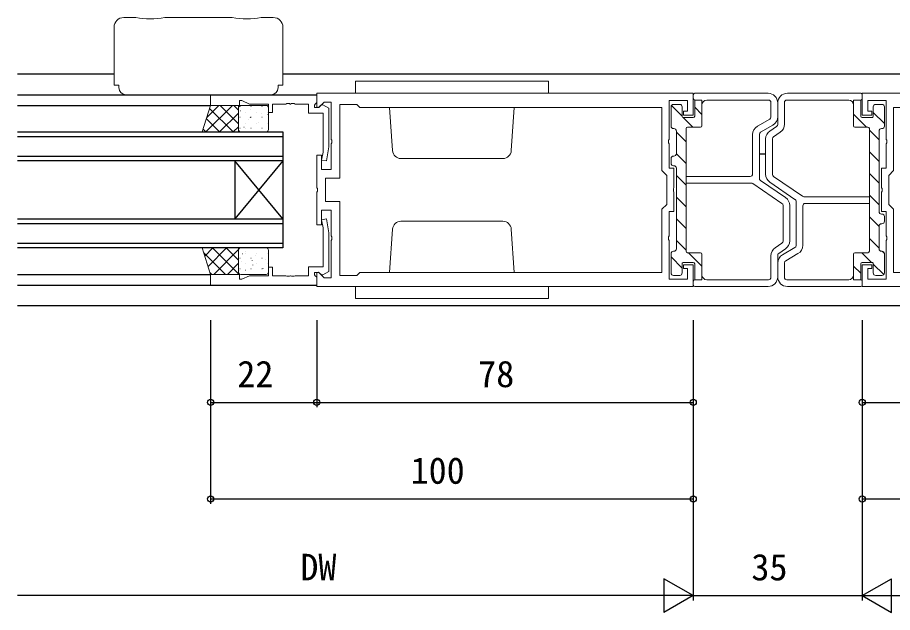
# Model space of a CAD drawing. Units: millimetres, scale not verified. Extents: x -437 to 438, y -681 to 678.
# Drawn here: x 98.3 to 279.6, y -125.5 to -2.3 of the extents above; entities that cross this region are included whole.
import ezdxf
from ezdxf.enums import TextEntityAlignment as Align

# ---------------------------------------------------------------- set-up
doc = ezdxf.new("R2010")
doc.units = ezdxf.units.MM
doc.header["$LTSCALE"] = 4
doc.layers.add('0-2_YKK_11', color=7, linetype='Continuous', lineweight=18)
doc.layers.add('0-4_YKK_13', color=4, linetype='Continuous', lineweight=18)
doc.layers.add('0-3_YKK_12', color=2, linetype='Continuous')
doc.layers.add('0-6_YKK_D', color=6, linetype='Continuous')
doc.styles.add('ＭＳ ゴシック', font='')
doc.styles.get('ＭＳ ゴシック').set_extended_font_data('MS Gothic')

msp = doc.modelspace()

# ---------------------------------------------------------------- linework, layer by layer
at = {"layer": '0-2_YKK_11'}
msp.add_line((169.199, -55.103), (231.799, -55.103), dxfattribs=at)
for points in [[(238.299, -58.003), (160.299, -58.003), (160.299, -55.202), (160.67, -55.049), (161.823, -56.203), (163.299, -56.203), (163.299, -48.461), (163.419, -48.278), (163.419, -47.728), (163.299, -47.545), (163.299, -42.203), (161.299, -42.203), (161.299, -45.203), (160.299, -45.203), (160.299, -38.461), (160.419, -38.278), (160.419, -37.728), (160.299, -37.545), (160.299, -30.803), (161.299, -30.803), (161.299, -33.803), (163.299, -33.803), (163.299, -28.461), (163.419, -28.278), (163.419, -27.728), (163.299, -27.545), (163.299, -19.803), (161.823, -19.803), (160.669, -20.957), (160.299, -20.803), (160.299, -18.003), (238.299, -18.003), (238.299, -22.503), (236.299, -22.503), (236.299, -21.703), (237.099, -21.703), (237.099, -19.503), (233.299, -19.503), (233.299, -27.544), (233.179, -27.728)], [(351.3, -18.003), (273.3, -18.003), (273.3, -22.503), (275.3, -22.503), (275.3, -21.703), (274.5, -21.703), (274.5, -19.503), (278.3, -19.503), (278.3, -27.544), (278.42, -27.728), (278.42, -28.278), (278.3, -28.461), (278.3, -33.503), (277.3, -33.503), (277.3, -37.544), (277.42, -37.728), (277.42, -38.278), (277.3, -38.461), (277.3, -42.503), (278.3, -42.503), (278.3, -47.544), (278.42, -47.728), (278.42, -48.278), (278.3, -48.461), (278.3, -56.503), (274.5, -56.503), (274.5, -54.303), (275.3, -54.303), (275.3, -53.503), (273.3, -53.503), (273.3, -58.003), (351.3, -58.003)], [(233.179, -27.728), (233.179, -28.278), (233.299, -28.461), (233.299, -33.503), (234.299, -33.503), (234.299, -37.544), (234.179, -37.728), (234.179, -38.278), (234.299, -38.461), (234.299, -42.503), (233.299, -42.503), (233.299, -47.544), (233.179, -47.728), (233.179, -48.278), (233.299, -48.461), (233.299, -56.503), (237.099, -56.503), (237.099, -54.303), (236.299, -54.303), (236.299, -53.503), (238.299, -53.503), (238.299, -58.003)]]:
    msp.add_lwpolyline(points, dxfattribs=at)
for points in [[(138.3, -18.303), (160.3, -18.303), (160.3, -19.933), (160, -20.233), (159.8, -20.433), (159.8, -20.903), (160.75, -20.903), (161.25, -20.403), (161.587, -20.403), (162.8, -21.103), (162.8, -29.111), (162.292, -31.989), (161.307, -31.816), (161.6, -30.158), (161.6, -22.103), (158.6, -22.103), (158.6, -20.233), (155.808, -20.233), (155.624, -20.113), (155.075, -20.113), (154.891, -20.233), (154.808, -20.233), (154.624, -20.113), (154.075, -20.113), (153.891, -20.233), (151.1, -20.233), (151.1, -22.003), (150.3, -22.003), (150.3, -20.233), (146.365, -20.233), (144.8, -19.503), (144.3, -19.503), (144.3, -20.503), (138.3, -20.503)], [(231.799, -20.903), (169.199, -20.903), (168.599, -20.303), (165.099, -20.303), (165.099, -35.603), (162.099, -35.603), (162.099, -40.403), (165.099, -40.403), (165.099, -55.703), (168.599, -55.703), (169.199, -55.103), (231.799, -55.103), (231.799, -42.003), (232.799, -41.003), (232.799, -35.003), (231.799, -34.003)], [(342.4, -55.103), (279.8, -55.103), (279.8, -42.003), (278.8, -41.003), (278.8, -35.003), (279.8, -34.003), (279.8, -20.903), (342.4, -20.903), (343, -20.303), (346.5, -20.303), (346.5, -35.603), (349.5, -35.603), (349.5, -40.403), (346.5, -40.403), (346.5, -55.703), (343, -55.703)], [(138.3, -57.703), (160.3, -57.703), (160.3, -56.073), (160, -55.773), (159.8, -55.573), (159.8, -55.103), (160.75, -55.103), (161.25, -55.603), (161.587, -55.603), (162.8, -54.903), (162.8, -46.895), (162.292, -44.016), (161.307, -44.189), (161.6, -45.848), (161.6, -53.903), (158.6, -53.903), (158.6, -55.773), (155.808, -55.773), (155.624, -55.893), (155.075, -55.893), (154.891, -55.773), (154.808, -55.773), (154.624, -55.893), (154.075, -55.893), (153.891, -55.773), (151.1, -55.773), (151.1, -54.003), (150.3, -54.003), (150.3, -55.773), (146.365, -55.773), (144.8, -56.503), (144.3, -56.503), (144.3, -55.503), (138.3, -55.503)]]:
    msp.add_lwpolyline(points, close=True, dxfattribs=at)
at = {"layer": '0-3_YKK_12'}
for p, q in [((118.299, -14.003), (98.299, -14.003)), ((358.3, -14.003), (153.299, -14.003)), ((358.3, -14.003), (153.299, -14.003)), ((98.299, -18.303), (160.3, -18.303)), ((98.299, -20.503), (138.3, -20.503)), ((98.299, -26.003), (153.3, -26.003)), ((153.3, -27.003), (98.299, -27.003)), ((153.3, -26.003), (153.3, -32.003)), ((252, -30.499), (253.3, -30.5)), ((98.299, -31.003), (153.3, -31.003)), ((153.3, -32.003), (98.299, -32.003)), ((143.3, -32.003), (143.3, -44.003)), ((153.3, -32.003), (143.3, -44.003)), ((153.3, -44.003), (143.3, -32.003)), ((153.3, -32.003), (153.3, -44.003)), ((98.299, -44.003), (153.3, -44.003)), ((153.3, -45.003), (98.299, -45.003)), ((153.3, -44.003), (153.3, -50.003)), ((98.299, -49.003), (153.3, -49.003)), ((153.3, -50.003), (98.299, -50.003)), ((98.299, -55.503), (138.3, -55.503)), ((98.299, -57.703), (160.3, -57.703)), ((98.299, -57.703), (112.304, -57.703)), ((413.3, -62.003), (98.299, -62.003))]:
    msp.add_line(p, q, dxfattribs=at)
at = {"layer": '0-4_YKK_13'}
for p, q in [((122.799, -2.304), (120.299, -2.304)), ((142.799, -2.304), (128.799, -2.304)), ((151.299, -2.304), (148.799, -2.304)), ((118.299, -4.304), (118.299, -16.304)), ((153.299, -16.304), (153.299, -4.304)), ((118.299, -16.304), (119.299, -16.304)), ((119.299, -16.804), (119.299, -16.304)), ((153.299, -16.304), (152.299, -16.304)), ((152.299, -16.804), (152.299, -16.304)), ((208.299, -15.503), (168.299, -15.503)), ((168.299, -18.003), (168.299, -15.503)), ((208.299, -15.503), (208.299, -18.003)), ((238.599, -18.003), (253.799, -18.003)), ((273, -18.003), (257.8, -18.003)), ((120.799, -18.304), (150.799, -18.304)), ((238.299, -18.303), (238.299, -19.103)), ((238.599, -19.403), (240.099, -19.403)), ((238.599, -19.403), (238.599, -22.703)), ((240.099, -19.403), (240.099, -24.703)), ((241.099, -19.403), (253.899, -19.403)), ((254.399, -19.903), (254.399, -22.907)), ((257.2, -19.903), (257.2, -24.385)), ((270.5, -19.403), (257.7, -19.403)), ((273, -19.403), (271.5, -19.403)), ((271.5, -19.403), (271.5, -24.703)), ((273, -19.403), (273, -22.703)), ((273.3, -18.303), (273.3, -19.103)), ((142.834, -20.503), (137.334, -26.003)), ((140.006, -20.503), (137.514, -22.995)), ((138.101, -21.132), (142.972, -26.003)), ((140.3, -20.503), (144.084, -24.287)), ((143.129, -20.503), (144.084, -21.458)), ((144.084, -25.503), (144.084, -21.003)), ((144.38, -20.718), (144.417, -20.718)), ((144.504, -20.683), (144.511, -20.686)), ((144.515, -21.601), (144.577, -21.642)), ((144.584, -20.503), (149.8, -20.503)), ((146.561, -21.412), (146.568, -21.414)), ((146.66, -20.718), (146.697, -20.718)), ((148.94, -20.718), (148.977, -20.718)), ((150.3, -21.003), (150.3, -25.503)), ((175.994, -29.875), (175.367, -20.903)), ((200.604, -29.875), (201.231, -20.903)), ((233.699, -24.803), (233.699, -20.803)), ((233.778, -20.534), (236.005, -22.761)), ((235.5, -20.303), (234.2, -20.303)), ((235.999, -22.703), (235.999, -20.803)), ((238.599, -20.865), (240.099, -22.365)), ((255.799, -20.003), (255.799, -22.85)), ((255.8, -20.003), (255.8, -24.438)), ((275.6, -22.702), (275.6, -20.802)), ((276.1, -20.302), (277.4, -20.302)), ((277.9, -24.802), (277.9, -20.802)), ((137.423, -23.282), (140.144, -26.003)), ((144.084, -22.081), (140.163, -26.003)), ((144.38, -22.96), (144.417, -22.96)), ((145.591, -21.929), (145.628, -21.929)), ((146.112, -23.383), (146.119, -23.386)), ((146.532, -22.936), (146.594, -22.977)), ((146.66, -22.96), (146.697, -22.96)), ((147.871, -21.929), (147.908, -21.929)), ((148.901, -22.241), (148.908, -22.243)), ((148.94, -22.96), (148.977, -22.96)), ((150.134, -22.381), (150.196, -22.423)), ((150.151, -21.929), (150.188, -21.929)), ((236.241, -22.997), (238.247, -25.003)), ((236.299, -23.003), (238.299, -23.003)), ((254.15, -23.34), (251.597, -24.818)), ((271.5, -22.335), (274.168, -25.003)), ((275.3, -23.003), (273.3, -23.003)), ((275.6, -21.944), (277.9, -24.245)), ((144.084, -24.91), (142.991, -26.003)), ((144.38, -25.203), (144.417, -25.203)), ((145.178, -24.978), (145.24, -25.02)), ((145.591, -24.171), (145.628, -24.171)), ((145.628, -25.343), (145.635, -25.345)), ((146.66, -25.203), (146.697, -25.203)), ((147.871, -24.171), (147.908, -24.171)), ((148.169, -24.112), (148.177, -24.115)), ((148.94, -25.203), (148.977, -25.203)), ((150.151, -24.171), (150.188, -24.171)), ((233.73, -24.976), (234.026, -25.272)), ((234.299, -25.303), (234.199, -25.303)), ((236.799, -50.703), (236.799, -25.303)), ((237.099, -25.003), (239.799, -25.003)), ((254.802, -24.581), (252.249, -26.058)), ((254.176, -25.804), (255.58, -24.851)), ((274.5, -25.003), (271.8, -25.003)), ((274.8, -25.303), (274.8, -50.702)), ((277.3, -25.303), (277.4, -25.303)), ((136.745, -25.433), (137.315, -26.003)), ((149.8, -26.003), (144.584, -26.003)), ((234.799, -25.803), (234.799, -30.503)), ((234.799, -26.045), (236.799, -28.045)), ((250.6, -34.703), (250.6, -26.549)), ((252, -35.639), (252, -26.491)), ((254.919, -26.992), (256.323, -26.039)), ((274.8, -25.635), (276.8, -27.635)), ((276.8, -25.803), (276.8, -42.503)), ((253.3, -34.746), (253.3, -27.459)), ((254.7, -34.799), (254.7, -27.406)), ((234.798, -30.534), (236.799, -32.535)), ((274.8, -30.125), (276.8, -32.125)), ((198.858, -31.503), (177.74, -31.503)), ((233.699, -32.503), (233.699, -31.503)), ((234.299, -31.003), (234.199, -31.003)), ((234.199, -33.003), (234.3, -33.003)), ((234.799, -50.203), (234.799, -33.503)), ((234.799, -35.025), (236.799, -37.025)), ((236.799, -35.203), (250.1, -35.203)), ((257.427, -39.607), (252.218, -36.052)), ((254.918, -35.212), (260.93, -39.315)), ((274.8, -34.615), (276.8, -36.615)), ((236.799, -36.603), (250.387, -36.603)), ((256.681, -40.793), (250.669, -36.69)), ((254.172, -36.398), (259.381, -39.953)), ((234.799, -39.516), (236.799, -41.516)), ((274.8, -39.402), (261.212, -39.402)), ((274.8, -39.105), (276.8, -41.105)), ((256.899, -41.206), (256.899, -48.599)), ((258.299, -41.259), (258.299, -48.546)), ((259.6, -40.366), (259.599, -49.514)), ((261, -41.302), (260.999, -49.456)), ((274.8, -40.802), (261.5, -40.802)), ((277.4, -43.003), (277.3, -43.003)), ((277.9, -43.503), (277.9, -44.503)), ((198.858, -44.503), (177.74, -44.503)), ((234.799, -44.006), (236.799, -46.006)), ((274.8, -43.595), (276.8, -45.595)), ((277.3, -45.003), (277.4, -45.003)), ((175.994, -46.131), (175.367, -55.103)), ((200.604, -46.131), (201.231, -55.103)), ((276.8, -50.202), (276.8, -45.503)), ((234.799, -48.496), (236.799, -50.496)), ((274.8, -48.085), (276.8, -50.085)), ((138.79, -50.003), (137.099, -51.694)), ((141.619, -50.003), (137.777, -53.844)), ((138.688, -50.003), (144.084, -55.399)), ((144.084, -50.365), (138.947, -55.503)), ((141.516, -50.003), (144.084, -52.571)), ((144.084, -50.503), (144.084, -55.003)), ((149.8, -50.003), (144.584, -50.003)), ((150.3, -55.003), (150.3, -50.503)), ((234.299, -50.703), (234.199, -50.703)), ((256.68, -49.013), (255.276, -49.966)), ((257.423, -50.201), (256.019, -51.154)), ((256.797, -51.425), (259.35, -49.947)), ((277.3, -50.702), (277.4, -50.702)), ((277.417, -50.703), (277.899, -51.185)), ((136.891, -51.034), (141.359, -55.503)), ((144.38, -52.113), (144.417, -52.113)), ((144.866, -51.217), (144.928, -51.258)), ((145.455, -50.85), (145.462, -50.853)), ((145.591, -51.081), (145.628, -51.081)), ((146.66, -52.113), (146.697, -52.113)), ((146.883, -52.552), (146.945, -52.593)), ((147.548, -51.591), (147.555, -51.594)), ((147.871, -51.081), (147.908, -51.081)), ((148.94, -52.113), (148.977, -52.113)), ((149.605, -52.32), (149.612, -52.322)), ((150.151, -51.081), (150.188, -51.081)), ((233.699, -51.203), (233.7, -55.203)), ((233.699, -51.886), (235.999, -54.186)), ((237.099, -51.003), (239.799, -51.003)), ((237.306, -51.003), (240.099, -53.796)), ((240.099, -56.603), (240.099, -51.303)), ((254.4, -56.103), (254.4, -51.621)), ((255.8, -56.003), (255.8, -51.568)), ((257.449, -52.665), (260.002, -51.187)), ((271.5, -56.602), (271.5, -51.302)), ((274.5, -51.002), (271.8, -51.002)), ((273.227, -51.002), (275.227, -53.002)), ((277.9, -51.202), (277.9, -55.203)), ((144.084, -53.194), (141.776, -55.503)), ((144.38, -54.355), (144.417, -54.355)), ((144.723, -52.722), (144.73, -52.724)), ((145.591, -53.324), (145.628, -53.324)), ((146.66, -54.355), (146.697, -54.355)), ((147.063, -53.55), (147.07, -53.553)), ((147.871, -53.324), (147.908, -53.324)), ((148.94, -54.355), (148.977, -54.355)), ((149.156, -54.291), (149.163, -54.294)), ((150.151, -53.324), (150.188, -53.324)), ((235.999, -53.303), (236, -55.203)), ((236.299, -53.003), (238.299, -53.003)), ((238.599, -56.603), (238.599, -53.303)), ((255.8, -56.002), (255.8, -53.155)), ((257.2, -56.102), (257.2, -53.098)), ((271.5, -53.766), (273, -55.266)), ((273, -56.602), (273, -53.302)), ((275.3, -53.002), (273.3, -53.002)), ((275.6, -53.302), (275.6, -55.203)), ((275.6, -53.375), (277.767, -55.542)), ((138.193, -55.165), (138.531, -55.503)), ((144.274, -54.693), (144.281, -54.696)), ((144.584, -55.503), (149.8, -55.503)), ((145.529, -54.594), (145.591, -54.635)), ((146.331, -55.422), (146.338, -55.424)), ((235.5, -55.703), (234.2, -55.703)), ((276.099, -55.703), (277.399, -55.703)), ((168.299, -58.003), (168.299, -60.503)), ((208.299, -60.503), (208.299, -58.003)), ((238.299, -57.703), (238.299, -56.903)), ((238.599, -56.603), (240.099, -56.603)), ((238.599, -58.003), (253.8, -58.003)), ((241.099, -56.603), (253.9, -56.603)), ((270.5, -56.602), (257.7, -56.602)), ((273, -58.002), (257.8, -58.002)), ((273, -56.602), (271.5, -56.602)), ((273.3, -57.702), (273.3, -56.902)), ((208.299, -60.503), (168.299, -60.503))]:
    msp.add_line(p, q, dxfattribs=at)
for points in [[(168.299, -18.003), (173.299, -18.003), (208.299, -18.003)], [(168.299, -58.003), (173.299, -58.003), (208.299, -58.003)]]:
    msp.add_lwpolyline(points, dxfattribs=at)
for points in [[(138.3, -20.503), (144.084, -20.503), (144.084, -26.003), (136.566, -26.003)], [(138.3, -55.503), (144.084, -55.503), (144.084, -50.003), (136.566, -50.003)]]:
    msp.add_lwpolyline(points, close=True, dxfattribs=at)
for centre, radius, start, end in [((120.299, -4.304), 2, 90, 180), ((125.799, 14.228), 16.802, 259.71447, 280.28553), ((145.799, 14.228), 16.802, 259.71447, 280.28553), ((151.299, -4.304), 2, 0, 90), ((120.799, -16.804), 1.5, 180, 270), ((150.799, -16.804), 1.5, 270, 0), ((238.599, -18.303), 0.3, 90.00013, 180.00013), ((253.799, -20.003), 2, 0.00013, 90.00013), ((257.8, -20.003), 2, 89.99987, 179.99987), ((273, -18.303), 0.3, 359.99987, 89.99987), ((238.599, -19.103), 0.3, 180.00013, 270.00013), ((241.099, -20.403), 1, 90.00013, 180.00013), ((253.899, -19.903), 0.5, 0.00013, 90.00013), ((257.7, -19.903), 0.5, 89.99987, 179.99987), ((270.5, -20.403), 1, 359.99987, 89.99987), ((273, -19.103), 0.3, 269.99987, 359.99987), ((144.584, -21.003), 0.5, 90, 180), ((149.8, -21.003), 0.5, 0, 90), ((234.199, -20.803), 0.5, 89.99654, 179.99654), ((235.499, -20.803), 0.5, 359.99654, 89.99654), ((276.1, -20.802), 0.5, 90.00346, 180.00346), ((277.4, -20.802), 0.5, 0.00346, 90.00346), ((236.299, -22.703), 0.3, 179.99654, 270.00013), ((238.299, -22.703), 0.3, 270.00013, 0.00013), ((253.899, -22.907), 0.5, 300.06909, 0.00013), ((253.799, -22.85), 2, 300.06909, 0.00013), ((273.3, -22.703), 0.3, 179.99987, 269.99987), ((275.3, -22.703), 0.3, 269.99987, 0.00346), ((234.199, -24.803), 0.5, 179.99654, 270.00013), ((234.299, -25.803), 0.5, 0.00013, 90.0001), ((237.099, -25.303), 0.3, 90.00013, 180.00013), ((239.799, -24.703), 0.3, 270.00013, 0.00013), ((252.6, -26.549), 2, 120.06909, 180.00013), ((255.3, -24.438), 0.5, 304.16793, 359.99987), ((255.2, -24.385), 2, 304.16793, 359.99987), ((271.8, -24.703), 0.3, 179.99987, 269.99987), ((274.5, -25.303), 0.3, 359.99987, 89.99987), ((277.3, -25.803), 0.5, 89.99987, 179.99987), ((277.4, -24.803), 0.5, 269.99987, 0.00346), ((144.584, -25.503), 0.5, 180, 270), ((149.8, -25.503), 0.5, 270, 0), ((252.5, -26.491), 0.5, 120.06909, 180.00013), ((255.3, -27.459), 2, 124.16793, 180.00275), ((255.2, -27.406), 0.5, 124.16793, 180.00275), ((177.74, -29.753), 1.75, 184, 270), ((198.858, -29.753), 1.75, 270, 356), ((234.299, -30.503), 0.5, 269.99654, 0.00013), ((234.199, -31.503), 0.5, 89.99654, 179.99654), ((234.199, -32.503), 0.5, 179.99654, 269.99654), ((234.299, -33.503), 0.5, 0.00013, 89.9715), ((250.1, -34.703), 0.5, 270.00013, 0.00013), ((252.5, -35.639), 0.5, 180.00013, 235.68263), ((255.3, -34.746), 2, 180.00275, 235.68236), ((255.2, -34.799), 0.5, 180.00275, 235.68236), ((250.387, -37.103), 0.5, 55.68263, 90.00013), ((256.299, -41.259), 2, 0.00302, 55.68263), ((261.212, -38.902), 0.5, 235.68236, 269.99987), ((256.399, -41.206), 0.5, 0.00302, 55.68263), ((259.1, -40.366), 0.5, 359.99987, 55.68236), ((261.5, -41.302), 0.5, 89.99987, 179.99987), ((277.3, -42.503), 0.5, 179.99987, 269.97123), ((277.4, -43.503), 0.5, 359.99628, 89.99628), ((177.74, -46.253), 1.75, 90, 176), ((198.858, -46.253), 1.75, 4, 90), ((277.3, -45.503), 0.5, 89.99628, 179.99987), ((277.4, -44.503), 0.5, 269.99628, 359.99628), ((256.399, -48.599), 0.5, 304.1682, 0.00302), ((256.299, -48.546), 2, 304.1682, 0.00302), ((144.584, -50.503), 0.5, 90, 180), ((149.8, -50.503), 0.5, 0, 90), ((234.199, -51.203), 0.5, 90.00013, 180.00372), ((234.299, -50.203), 0.5, 270.00013, 0.00013), ((237.099, -50.703), 0.3, 180.00013, 270.00013), ((256.4, -51.621), 2, 124.1682, 180.00013), ((259.099, -49.514), 0.5, 300.06882, 359.99987), ((258.999, -49.456), 2, 300.06882, 359.99987), ((274.5, -50.702), 0.3, 269.99987, 359.99987), ((277.3, -50.202), 0.5, 179.99987, 269.99984), ((277.4, -51.202), 0.5, 359.99628, 89.99987), ((239.799, -51.303), 0.3, 0.00013, 90.00013), ((256.3, -51.568), 0.5, 124.1682, 180.00013), ((257.8, -53.155), 2, 120.06882, 179.99987), ((271.8, -51.302), 0.3, 89.99987, 179.99987), ((236.299, -53.303), 0.3, 90.00013, 180.00372), ((238.299, -53.303), 0.3, 0.00013, 90.00013), ((257.7, -53.098), 0.5, 120.06882, 179.99987), ((273.3, -53.302), 0.3, 89.99987, 179.99987), ((275.3, -53.302), 0.3, 359.99628, 89.99987), ((144.584, -55.003), 0.5, 180, 270), ((149.8, -55.003), 0.5, 270, 0), ((234.2, -55.203), 0.5, 180.00372, 270.00372), ((235.5, -55.203), 0.5, 270.00372, 0.00372), ((241.099, -55.603), 1, 180.00013, 270.00013), ((253.8, -56.003), 2, 270.00013, 0.00013), ((253.9, -56.103), 0.5, 270.00013, 0.00013), ((257.8, -56.002), 2, 179.99987, 269.99987), ((257.7, -56.102), 0.5, 179.99987, 269.99987), ((270.5, -55.602), 1, 269.99987, 359.99987), ((276.1, -55.203), 0.5, 179.99628, 269.99628), ((277.4, -55.203), 0.5, 269.99628, 359.99628), ((238.599, -56.903), 0.3, 90.00013, 180.00013), ((238.599, -57.703), 0.3, 180.00013, 270.00013), ((273, -56.902), 0.3, 359.99987, 89.99987), ((273, -57.702), 0.3, 269.99987, 359.99987)]:
    msp.add_arc(centre, radius, start, end, dxfattribs=at)
at = {"layer": '0-6_YKK_D'}
for p, q in [((138.3, -65.003), (138.3, -103.003)), ((138.3, -65.003), (138.3, -83.003)), ((160.3, -65.003), (160.3, -83.003)), ((160.3, -65.003), (160.3, -83.003)), ((238.3, -65.003), (238.3, -83.003)), ((238.3, -65.003), (238.3, -123.003)), ((238.3, -65.003), (238.3, -103.003)), ((238.3, -65.003), (238.3, -123.003)), ((273.3, -65.003), (273.3, -123.003)), ((273.3, -65.003), (273.3, -83.003)), ((273.3, -65.003), (273.3, -103.003)), ((273.3, -65.003), (273.3, -123.003)), ((138.3, -82.003), (160.3, -82.003)), ((160.3, -82.003), (238.3, -82.003)), ((273.3, -82.003), (351.3, -82.003)), ((138.3, -102.003), (238.3, -102.003)), ((273.3, -102.003), (373.3, -102.003)), ((238.3, -122.003), (232.237, -118.503)), ((232.237, -118.503), (232.237, -125.503)), ((273.3, -122.003), (279.362, -118.503)), ((279.362, -125.503), (279.362, -118.503)), ((231.3, -122.003), (98.299, -122.003)), ((238.3, -122.003), (226.175, -122.003)), ((238.3, -122.003), (232.237, -125.503)), ((238.3, -122.003), (273.3, -122.003)), ((273.3, -122.003), (279.362, -125.503)), ((273.3, -122.003), (285.424, -122.003))]:
    msp.add_line(p, q, dxfattribs=at)
for centre in [(138.3, -82.003), (160.3, -82.003), (160.3, -82.003), (238.3, -82.003), (273.3, -82.003), (138.3, -102.003), (238.3, -102.003), (273.3, -102.003)]:
    msp.add_circle(centre, 0.637, dxfattribs=at)

# ---------------------------------------------------------------- texts
at = {"layer": '0-6_YKK_D', "style": 'ＭＳ ゴシック'}
for s, p in [('22', (143.845, -80.503)), ('78', (193.738, -80.503)), ('100', (179.734, -100.503)), ('DW', (156.894, -120.503)), ('35', (250.345, -120.503))]:
    msp.add_text(s, height=5.499, dxfattribs=at).set_placement(p, align=Align.BOTTOM_LEFT)

doc.saveas('drawing.dxf')
